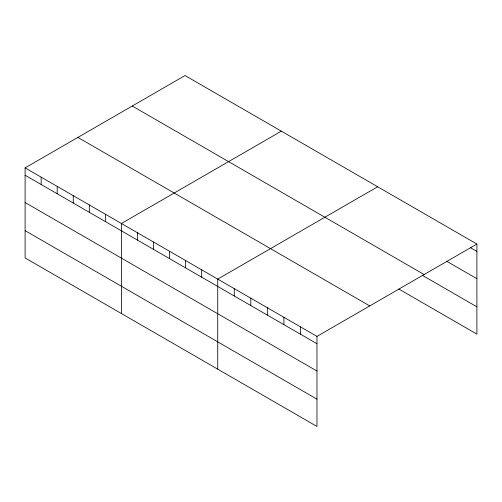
<?xml version="1.0" encoding="UTF-8"?>
<svg xmlns="http://www.w3.org/2000/svg" width="502" height="502" viewBox="0 0 502 502"><rect width="100%" height="100%" fill="white"/><g stroke="black" fill="none" stroke-linecap="round" stroke-linejoin="round"><path stroke-width="0.75" d="M25.1 167.881L316.969 336.39L316.969 426.455L25.1 257.94L25.1 167.881L185.031 75.545L476.9 244.06L476.9 334.119L398.833 289.045M281.346 131.154L121.415 223.49L121.415 313.549M377.661 186.763L217.736 279.099L217.736 369.158M316.969 336.39L476.9 244.06M470.286 247.586L476.9 251.408M446.466 261.134L476.9 278.704M132.252 106.016L424.121 274.531M422.653 275.504L476.9 306.822M77.879 137.41L369.748 305.919M25.1 175.229L316.969 343.738M25.1 202.526L316.969 371.034M25.1 230.644L316.969 399.159M300.434 326.846L300.434 334.194M283.894 317.295L283.894 324.643M267.353 307.745L267.353 315.093M250.812 298.194L250.812 305.542M234.277 288.65L234.277 295.998M201.685 269.831L201.685 277.179M185.627 260.563L185.627 267.911M169.576 251.295L169.576 258.643M153.524 242.027L153.524 249.375M137.473 232.759L137.473 240.107M105.364 214.222L105.364 221.57M89.312 204.954L89.312 212.302M73.261 195.686L73.261 203.034M57.203 186.418L57.203 193.766M41.151 177.15L41.151 184.498"/></g></svg>
